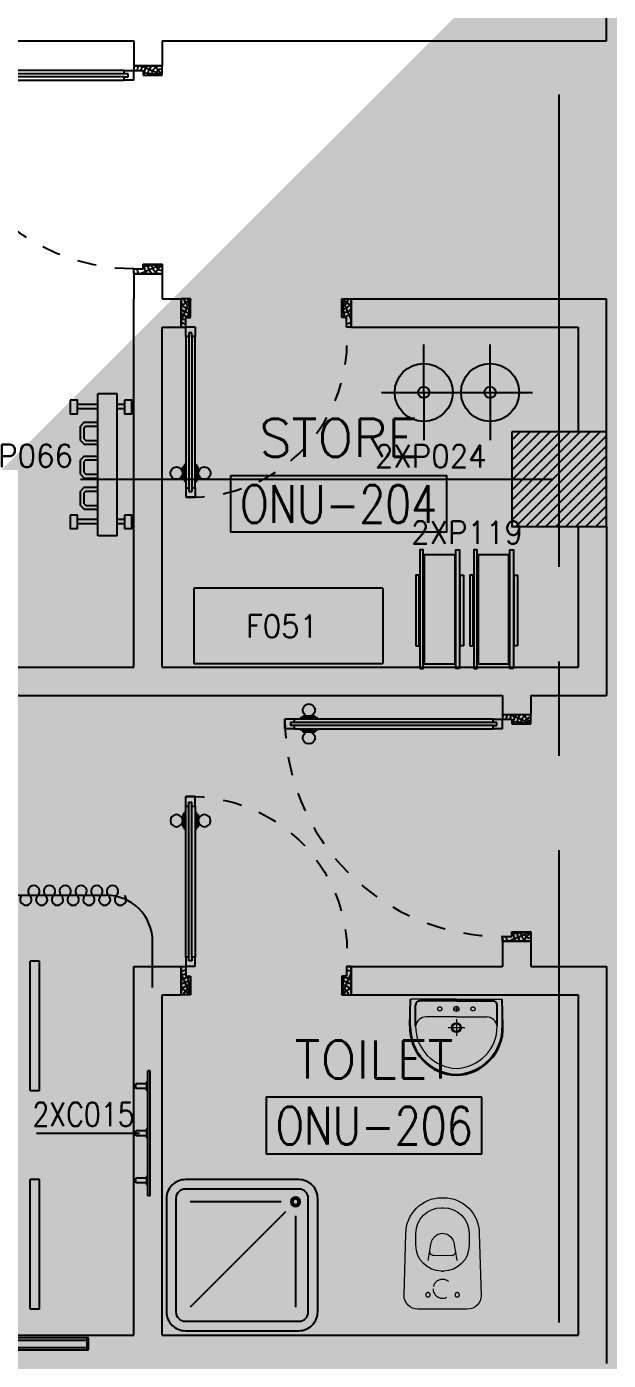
# Model space of a CAD drawing. Extents: x 88852.7 to 88945.7, y 39921.6 to 40001.1.
# Drawn here: x 88865.15 to 88868.23, y 39945.42 to 39952.47 of the extents above; entities that cross this region are included whole.
import ezdxf
from ezdxf.enums import TextEntityAlignment as Align

# ---------------------------------------------------------------- set-up
doc = ezdxf.new("R2010")
doc.units = 0
doc.header["$MEASUREMENT"] = 0
for name, pattern in [('CENTERX2', [4, 2.5, -0.5, 0.5, -0.5]), ('DASHED', [0.75, 0.5, -0.25]), ('HIDDEN', [0.375, 0.25, -0.125]), ('HIDDEN2', [0.1875, 0.125, -0.0625])]:
    doc.linetypes.add(name, pattern=pattern)
doc.layers.get('0').update_dxf_attribs({"linetype": 'CONTINUOUS'})
for name, color, linetype in [('A-TEXT', 7, 'CONTINUOUS'), ('AXES', 11, 'CENTERX2'), ('COL', 2, 'CONTINUOUS'), ('DOOR', 7, 'CONTINUOUS'), ('FIX', 3, 'CONTINUOUS'), ('HAT', 8, 'CONTINUOUS'), ('MEDICAL', 4, 'CONTINUOUS'), ('NON-MEDICAL', 4, 'CONTINUOUS'), ('RM-BOX', 4, 'CONTINUOUS'), ('RM-NAME', 2, 'CONTINUOUS'), ('RM-NO', 2, 'CONTINUOUS'), ('WALL', 4, 'CONTINUOUS')]:
    doc.layers.add(name, color=color, linetype=linetype)
doc.styles.add('ROMANS', font='ROMANS.shx', dxfattribs={"width": 0.6})
doc.dimstyles.new('DIM-OUT', dxfattribs={"dimscale": 0, "dimtxt": 0.24, "dimasz": 0.08, "dimexe": 0.02, "dimexo": 0.02, "dimgap": 0.05, "dimtad": 1, "dimdec": 0, "dimlfac": 1000, "dimzin": 0, "dimdsep": 46, "dimtxsty": 'ROMANS', "dimblk1": 'ARCHTICK', "dimblk2": 'ARCHTICK', "dimsah": 1, "dimcen": 0.01, "dimdle": 0.08, "dimclrd": 4, "dimclre": 4, "dimclrt": 2, "dimadec": 0, "dimazin": 0, "dimtp": 2, "dimtm": 2, "dimtfac": 0.114286, "dimtdec": 0, "dimtix": 1, "dimtmove": 2, "dimatfit": 3, "dimldrblk": 'ARCHTICK', "dimfxl": 0, "dimtolj": 1, "dimtzin": 0, "dimarcsym": 0})

# ---------------------------------------------------------------- blocks, each defined once
blk = doc.blocks.new('DOOR-110')
at = {"layer": 'DOOR', "color": 0, "linetype": 'ByBlock'}
for p, q in [((0, 1050), (0, 1100)), ((150, 1100), (0, 1100)), ((100, 1075), (100, 1050)), ((150, 1075), (100, 1075)), ((150, 1100), (150, 1075)), ((150, 1025), (150, 1075)), ((200, 1075), (150, 1075)), ((200, 1058), (200, 1075)), ((1027.6, 1075), (1027.6, 1082.2)), ((1027.6, 1082.2), (1117.6, 1082.2)), ((1040.2, 1082.2), (1040.2, 1091.2)), ((1105, 1091.2), (1040.2, 1091.2)), ((1105, 1082.2), (1040.2, 1082.2)), ((1105, 1082.2), (1105, 1091.2)), ((1117.6, 1075), (1117.6, 1082.2)), ((1150, 1075), (1150, 1058)), ((1150, 1075), (1200, 1075)), ((1200, 1075), (1200, 1025)), ((1200, 1025), (1200, 1075)), ((100, 1050), (0, 1050)), ((150, 1025), (200, 1025)), ((180, 1042), (180, 1058)), ((180, 1058), (200, 1058)), ((200, 1042), (180, 1042)), ((200, 1025), (200, 1042)), ((1027.6, 1025), (1027.6, 1017.8)), ((1027.6, 1017.8), (1117.6, 1017.8)), ((1040.2, 1017.8), (1040.2, 1008.8)), ((1105, 1017.8), (1040.2, 1017.8)), ((1105, 1008.8), (1040.2, 1008.8)), ((1105, 1017.8), (1105, 1008.8)), ((1117.6, 1025), (1117.6, 1017.8)), ((1150, 1058), (1170, 1058)), ((1150, 1042), (1150, 1025)), ((1150, 1042), (1170, 1042)), ((1150, 1025), (1200, 1025)), ((1170, 1058), (1170, 1042)), ((100, 50), (0, 50)), ((0, 50), (0, 0)), ((0, 0), (150, 0)), ((150, 0), (0, 0)), ((100, 25), (100, 50)), ((150, 25), (100, 25)), ((150, 0), (150, 25))]:
    blk.add_line(p, q, dxfattribs=at)
at = {"layer": 'DOOR', "linetype": 'ByBlock'}
for p, q in [((0, 1100), (150, 1100)), ((200, 1075), (1150, 1075)), ((200, 1058), (1150, 1058)), ((200, 1042), (1150, 1042)), ((1150, 1025), (200, 1025))]:
    blk.add_line(p, q, dxfattribs=at)
at = {"layer": 'DOOR', "color": 9, "linetype": 'ByBlock'}
for p, q in [((0, 1050), (40.1, 1100)), ((0, 1050), (113.7, 1100)), ((0, 1050), (100, 1063.4)), ((0, 50), (40.1, 0)), ((0, 50), (113.7, 0)), ((0, 50), (100, 36.6))]:
    blk.add_line(p, q, dxfattribs=at)
at = {"layer": 'DOOR', "color": 0, "linetype": 'ByBlock'}
for centre in [(1072.6, 1123.5), (1072.6, 976.5)]:
    blk.add_circle(centre, 32.4, dxfattribs=at)
at = {"layer": 'DOOR', "color": 9, "linetype": 'ByBlock'}
for centre, radius, start, end in [((0, 1050), 34.4, 0, 90), ((0, 1050), 14.4, 0, 90), ((0, 1050), 54.4, 0, 66.79262), ((0, 1050), 74.4, 0, 42.22357), ((0, 1050), 94.4, 0, 31.98181), ((0, 1050), 114.4, 12.62257, 25.91616), ((0, 1050), 134.4, 10.71998, 21.84015), ((0, 1050), 154.4, 13.71423, 18.89471), ((0, 50), 14.4, 270, 0), ((0, 50), 34.4, 270, 0), ((0, 50), 54.4, 293.20738, 0), ((0, 50), 74.4, 317.77643, 0), ((0, 50), 94.4, 328.01819, 0), ((0, 50), 134.4, 338.15985, 349.28002), ((0, 50), 154.4, 341.10529, 346.28577)]:
    blk.add_arc(centre, radius, start, end, dxfattribs=at)
at = {"layer": 'DOOR', "linetype": 'HIDDEN', "ltscale": 0.5}
blk.add_arc((150, 1075), 1050, 270, 0, dxfattribs=at)
at = {"layer": 'WALL', "linetype": 'ByBlock'}
for p, q in [((0, 1100), (150, 1100)), ((0, 0), (150, 0))]:
    blk.add_line(p, q, dxfattribs=at)
blk = doc.blocks.new('DOOR90')
at = {"layer": 'DOOR', "linetype": 'ByBlock'}
for p, q in [((0, 0), (-150, 0)), ((-200, -25), (-1000, -25)), ((-200, -42), (-1000, -42)), ((-200, -58), (-1000, -58)), ((-1000, -75), (-200, -75))]:
    blk.add_line(p, q, dxfattribs=at)
at = {"layer": 'DOOR', "color": 0, "linetype": 'ByBlock'}
for p, q in [((-150, 0), (-150, -25)), ((-150, 0), (0, 0)), ((0, -50), (0, 0)), ((-1050, -25), (-1050, -75)), ((-1050, -75), (-1050, -25)), ((-1000, -25), (-1050, -25)), ((-1020, -42), (-1020, -58)), ((-1000, -42), (-1020, -42)), ((-1000, -58), (-1020, -58)), ((-1000, -25), (-1000, -42)), ((-1000, -58), (-1000, -75)), ((-967.6, -25), (-967.6, -17.8)), ((-877.6, -17.8), (-967.6, -17.8)), ((-955, -17.8), (-955, -8.8)), ((-955, -8.8), (-890.2, -8.8)), ((-955, -17.8), (-890.2, -17.8)), ((-890.2, -17.8), (-890.2, -8.8)), ((-877.6, -25), (-877.6, -17.8)), ((-200, -42), (-200, -25)), ((-200, -25), (-150, -25)), ((-180, -42), (-200, -42)), ((-200, -75), (-200, -58)), ((-200, -58), (-180, -58)), ((-180, -58), (-180, -42)), ((-150, -75), (-150, -25)), ((-150, -25), (-100, -25)), ((-100, -25), (-100, -50)), ((-100, -50), (0, -50)), ((-1000, -75), (-1050, -75)), ((-967.6, -75), (-967.6, -82.2)), ((-877.6, -82.2), (-967.6, -82.2)), ((-955, -82.2), (-955, -91.2)), ((-955, -82.2), (-890.2, -82.2)), ((-955, -91.2), (-890.2, -91.2)), ((-890.2, -82.2), (-890.2, -91.2)), ((-877.6, -75), (-877.6, -82.2)), ((-150, -75), (-200, -75)), ((-150, -900), (-150, -875)), ((-150, -875), (-100, -875)), ((0, -900), (-150, -900)), ((-150, -900), (0, -900)), ((-100, -850), (0, -850)), ((-100, -875), (-100, -850)), ((0, -850), (0, -900))]:
    blk.add_line(p, q, dxfattribs=at)
at = {"layer": 'DOOR', "color": 9, "linetype": 'ByBlock'}
for p, q in [((0, -50), (-113.7, 0)), ((0, -50), (-40.1, 0)), ((0, -50), (-100, -36.6)), ((0, -850), (-113.7, -900)), ((0, -850), (-100, -863.4)), ((0, -850), (-40.1, -900))]:
    blk.add_line(p, q, dxfattribs=at)
at = {"layer": 'DOOR', "color": 0, "linetype": 'ByBlock'}
for centre in [(-922.6, 23.5), (-922.6, -123.5)]:
    blk.add_circle(centre, 32.4, dxfattribs=at)
at = {"layer": 'DOOR', "color": 9, "linetype": 'ByBlock'}
for centre, radius, start, end in [((0, -50), 74.4, 137.77643, 180), ((0, -50), 54.4, 113.20738, 180), ((0, -50), 154.4, 161.10529, 166.28577), ((0, -50), 134.4, 158.15985, 169.28002), ((0, -50), 114.4, 154.08384, 167.37743), ((0, -50), 94.4, 148.01819, 180), ((0, -50), 34.4, 90, 180), ((0, -50), 14.4, 90, 180), ((0, -850), 154.4, 193.71423, 198.89471), ((0, -850), 134.4, 190.71998, 201.84015), ((0, -850), 94.4, 180, 211.98181), ((0, -850), 74.4, 180, 222.22357), ((0, -850), 54.4, 180, 246.79262), ((0, -850), 34.4, 180, 270), ((0, -850), 14.4, 180, 270)]:
    blk.add_arc(centre, radius, start, end, dxfattribs=at)
at = {"layer": 'DOOR', "linetype": 'HIDDEN', "ltscale": 0.5}
blk.add_arc((-222.2, -50), 828.2, 178.27012, 275.00304, dxfattribs=at)
blk = doc.blocks.new('DOOR100')
at = {"layer": 'DOOR', "color": 0, "linetype": 'ByBlock'}
for p, q in [((-76.1, 1251.1), (-76.1, 1301.1)), ((-76.1, 1301.1), (-26.1, 1301.1)), ((-26.1, 1301.1), (-76.1, 1301.1)), ((-59.1, 1251.1), (-59.1, 1271.1)), ((-43.1, 1271.1), (-59.1, 1271.1)), ((-43.1, 1251.1), (-43.1, 1271.1)), ((-26.1, 1251.1), (-26.1, 1301.1)), ((-92.3, 1206.1), (-92.3, 1141.3)), ((-83.3, 1206.1), (-92.3, 1206.1)), ((-83.3, 1128.7), (-83.3, 1218.7)), ((-76.1, 1218.7), (-83.3, 1218.7)), ((-83.3, 1206.1), (-83.3, 1141.3)), ((-59.1, 1251.1), (-76.1, 1251.1)), ((-26.1, 1251.1), (-43.1, 1251.1)), ((-26.1, 1218.7), (-18.9, 1218.7)), ((-18.9, 1128.7), (-18.9, 1218.7)), ((-18.9, 1206.1), (-18.9, 1141.3)), ((-18.9, 1206.1), (-9.9, 1206.1)), ((-9.9, 1206.1), (-9.9, 1141.3)), ((-83.3, 1141.3), (-92.3, 1141.3)), ((-18.9, 1141.3), (-9.9, 1141.3)), ((-76.1, 1128.7), (-83.3, 1128.7)), ((-26.1, 1128.7), (-18.9, 1128.7)), ((-1201.1, 0), (-1201.1, 150)), ((-1201.1, 150), (-1176.1, 150)), ((-1201.1, 150), (-1201.1, 0)), ((-1176.1, 150), (-1176.1, 100)), ((-76.1, 200), (-59.1, 200)), ((-76.1, 150), (-76.1, 200)), ((-76.1, 150), (-26.1, 150)), ((-59.1, 200), (-59.1, 180)), ((-59.1, 180), (-43.1, 180)), ((-43.1, 200), (-26.1, 200)), ((-43.1, 180), (-43.1, 200)), ((-26.1, 200), (-26.1, 150)), ((-1.1, 150), (-26.1, 150)), ((-26.1, 150), (-26.1, 100)), ((-1.1, 150), (-1.1, 0)), ((-1176.1, 100), (-1151.1, 100)), ((-1151.1, 100), (-1151.1, 0)), ((-51.1, 100), (-51.1, 0)), ((-26.1, 100), (-51.1, 100)), ((-1151.1, 0), (-1201.1, 0)), ((-51.1, 0), (-1.1, 0))]:
    blk.add_line(p, q, dxfattribs=at)
at = {"layer": 'DOOR', "linetype": 'ByBlock'}
for p, q in [((-76.1, 1251.1), (-76.1, 200)), ((-59.1, 200), (-59.1, 1251.1)), ((-43.1, 200), (-43.1, 1251.1)), ((-26.1, 200), (-26.1, 1251.1))]:
    blk.add_line(p, q, dxfattribs=at)
at = {"layer": 'DOOR', "color": 9, "linetype": 'ByBlock'}
for p, q in [((-1151.1, 0), (-1201.1, 113.7)), ((-1151.1, 0), (-1164.4, 100)), ((-51.1, 0), (-1.1, 113.7)), ((-51.1, 0), (-37.7, 100)), ((-1151.1, 0), (-1201.1, 40.1)), ((-51.1, 0), (-1.1, 40.1))]:
    blk.add_line(p, q, dxfattribs=at)
at = {"layer": 'DOOR', "color": 0, "linetype": 'ByBlock'}
for centre in [(-124.6, 1173.7), (22.5, 1173.7)]:
    blk.add_circle(centre, 32.4, dxfattribs=at)
at = {"layer": 'DOOR', "linetype": 'HIDDEN', "ltscale": 0.5}
blk.add_arc((-26.8, 151.9), 1149.2, 89.96096, 180.09315, dxfattribs=at)
at = {"layer": 'DOOR', "color": 9, "linetype": 'ByBlock'}
for centre, radius, start, end in [((-1151.1, 0), 154.4, 103.71423, 108.89471), ((-51.1, 0), 154.4, 71.10529, 76.28577), ((-1151.1, 0), 134.4, 100.71998, 111.84015), ((-1151.1, 0), 94.4, 90, 121.98181), ((-1151.1, 0), 74.4, 90, 132.22357), ((-51.1, 0), 94.4, 58.01819, 90), ((-51.1, 0), 74.4, 47.77643, 90), ((-51.1, 0), 134.4, 68.15985, 79.28002), ((-51.1, 0), 114.4, 64.08384, 77.37743), ((-1151.1, 0), 54.4, 90, 156.79262), ((-1151.1, 0), 34.4, 90, 180), ((-1151.1, 0), 14.4, 90, 180), ((-51.1, 0), 54.4, 23.20738, 90), ((-51.1, 0), 34.4, 0, 90), ((-51.1, 0), 14.4, 0, 90)]:
    blk.add_arc(centre, radius, start, end, dxfattribs=at)
blk = doc.blocks.new('LAV1')
at = {"layer": 'FIX', "linetype": 'DASHED', "lineweight": 20, "ltscale": 0.05}
for p, q in [((-0.5, 170), (-0.5, 270)), ((-0.5, 170), (-0.5, 270)), ((49.5, 220), (-50.5, 220))]:
    blk.add_line(p, q, dxfattribs=at)
at = {"layer": 'FIX', "linetype": 'ByBlock', "ltscale": 0.3}
for p, q in [((-280, 210), (-275, 50)), ((-245, 210), (-245, 85)), ((245, 210), (245, 85)), ((280, 210), (275, 50)), ((0, 60), (-220.2, 60)), ((0, 60), (220.2, 60))]:
    blk.add_line(p, q, dxfattribs=at)
at = {"layer": 'FIX', "linetype": 'Continuous', "lineweight": 20}
for p, q in [((-275, 210), (-275, 50)), ((275, 210), (275, 50)), ((0, 155), (-181.4, 155)), ((0, 155), (181.4, 155)), ((0, 50), (-275, 50)), ((0, 50), (-252.5, 50)), ((0, 50), (275, 50)), ((0, 50), (252.5, 50))]:
    blk.add_line(p, q, dxfattribs=at)
at = {"layer": 'FIX', "lineweight": 20}
for p, q in [((15.6, 107.5), (-15.5, 107.5)), ((0, 92), (0, 123))]:
    blk.add_line(p, q, dxfattribs=at)
for centre, radius in [((-0.5, 220), 29.5), ((-0.5, 220), 22.5), ((0, 107.5), 15.5)]:
    blk.add_circle(centre, radius, dxfattribs=at)
at = {"layer": 'FIX', "linetype": 'HIDDEN', "lineweight": 20, "ltscale": 0.05}
for centre in [(-100, 107.5), (100, 107.5)]:
    blk.add_circle(centre, 12.4, dxfattribs=at)
at = {"layer": 'FIX', "linetype": 'ByBlock', "ltscale": 0.3}
for centre, radius, start, end in [((6.9, 220), 287, 91.37765, 182.00641), ((-6.9, 220), 287, 357.99359, 88.62235), ((-220.1, 84.9), 24.9, 179.70214, 269.94861), ((220.1, 84.9), 24.9, 270.05139, 0.29786)]:
    blk.add_arc(centre, radius, start, end, dxfattribs=at)
at = {"layer": 'FIX', "linetype": 'Continuous', "lineweight": 20}
for centre, radius, start, end in [((8.4, 216.7), 283.4, 91.6988, 181.35097), ((-8.4, 216.7), 283.4, 358.64903, 88.3012), ((7.6, 212.5), 252.7, 91.73281, 180.48842), ((-7.6, 212.5), 252.7, 359.51158, 88.26719), ((-179.2, 221.8), 66.9, 190.20056, 268.07863), ((179.2, 221.8), 66.9, 271.92137, 349.79944)]:
    blk.add_arc(centre, radius, start, end, dxfattribs=at)
blk = doc.blocks.new('SHR1')
at = {"layer": 'FIX'}
for p, q in [((-195.7, 195.7), (-700, 700)), ((-142.7, 217.7), (-142.7, 700)), ((-217.7, 142.7), (-700, 142.7))]:
    blk.add_line(p, q, dxfattribs=at)
for points in [[(-825, 125), (-825, 725, -0.414214), (-725, 825), (-125, 825, -0.414214), (-25, 725), (-25, 125, -0.414214), (-125, 25), (-725, 25, -0.414214)], [(-775, 125), (-775, 725, -0.414214), (-725, 775), (-125, 775, -0.414214), (-75, 725), (-75, 125, -0.414214), (-125, 75), (-725, 75, -0.414214)]]:
    blk.add_lwpolyline(points, format="xyb", close=True, dxfattribs=at)
for radius in [25, 15]:
    blk.add_circle((-142.7, 142.7), radius, dxfattribs=at)
blk = doc.blocks.new('RM1')
at = {"layer": 'RM-BOX'}
blk.add_lwpolyline([(569.9, -200), (-569.9, -200), (-569.9, -500), (569.9, -500)], close=True, dxfattribs=at)
at = {"layer": 'RM-NAME', "style": 'ROMANS'}
for tag, p in [('ROOMNAME1', (0, 323.8)), ('ROOMNAME2', (0, 0))]:
    blk.add_attdef(tag, text='', height=200, dxfattribs=at).set_placement(p, align=Align.MIDDLE)
at = {"layer": 'RM-NO', "style": 'ROMANS', "width": 0.8}
blk.add_attdef('ROOMNO', text='', height=200, dxfattribs=at).set_placement((0, -350), align=Align.MIDDLE)
blk = doc.blocks.new('WC1')
at = {"layer": 'FIX', "lineweight": 20}
for p, q in [((-210, 203.8), (-538, 193.8)), ((-475, 140.8), (-538, 140.8)), ((-394.8, 75.7), (-490.4, 60.1)), ((-137, 0), (-137, 130.8)), ((-727, 4.8), (-727, -4.8)), ((-674, 4.8), (-674, -4.8)), ((-533.7, 24.2), (-539.5, 0)), ((-539.5, 0), (-533.7, -24.2)), ((-339, 4.8), (-339, -4.8)), ((-137, -130.8), (-137, 0)), ((-490.4, -60.1), (-394.8, -75.7)), ((-538, -140.8), (-475, -140.8)), ((-538, -193.8), (-210, -203.8)), ((-213.2, -203.8), (-210, -203.8))]:
    blk.add_line(p, q, dxfattribs=at)
at = {"layer": 'FIX', "linetype": 'Continuous', "lineweight": 20}
blk.add_line((-420.1, -47.3), (-420.4, 44.6), dxfattribs=at)
at = {"layer": 'FIX', "linetype": 'HIDDEN', "lineweight": 20, "ltscale": 0.05}
for centre in [(-213.2, 77.5), (-213.2, -77.5)]:
    blk.add_circle(centre, 11.6, dxfattribs=at)
at = {"layer": 'FIX', "linetype": 'HIDDEN2', "lineweight": 20, "ltscale": 0.3}
blk.add_circle((-245, 0), 49.8, dxfattribs=at)
at = {"layer": 'FIX', "lineweight": 20}
for centre, radius, start, end in [((-538, 4.8), 189, 90, 180), ((-210, 130.8), 73, 360, 90), ((-538, 4.8), 136, 90, 180), ((-475, 4.8), 136, 360, 90), ((-473, -6.9), 68.2, 128.92417, 152.84682), ((-464.4, -17.6), 82, 108.49595, 128.92417), ((-538, -4.8), 189, 180, 270), ((-538, -4.8), 136, 180, 270), ((-473, 6.9), 68.2, 207.15318, 231.07583), ((-464.4, 17.6), 82, 231.07583, 251.50405), ((-475, -4.8), 136, 270, 0), ((-210, -130.8), 73, 270, 0)]:
    blk.add_arc(centre, radius, start, end, dxfattribs=at)
at = {"layer": 'FIX', "linetype": 'Continuous', "lineweight": 20}
for centre, start, end in [((-442.7, 45.5), 357.66621, 91.61215), ((-442.4, -45.6), 268.38785, 2.33379)]:
    blk.add_arc(centre, 22.3, start, end, dxfattribs=at)
blk = doc.blocks.new('COL50')
at = {"layer": 'COL'}
blk.add_lwpolyline([(-250, 250), (-250, -250), (250, -250), (250, 250)], close=True, dxfattribs=at)
blk = doc.blocks.new('*X546')
at = {"color": 0}
for p, q in [((73379.2, 139882.6), (73846.3, 140349.7)), ((73379.2, 139935.6), (73793.3, 140349.7)), ((73379.2, 139988.7), (73740.3, 140349.7)), ((73379.2, 140041.7), (73687.2, 140349.7)), ((73379.2, 140094.7), (73634.2, 140349.7)), ((73379.2, 140147.8), (73581.2, 140349.7)), ((73379.2, 140200.8), (73528.1, 140349.7)), ((73379.2, 140253.8), (73475.1, 140349.7)), ((73379.2, 140306.9), (73422.1, 140349.7)), ((73399.4, 139849.7), (73879.2, 140329.6)), ((73452.4, 139849.7), (73879.2, 140276.5)), ((73505.4, 139849.7), (73879.2, 140223.5)), ((73558.5, 139849.7), (73879.2, 140170.5)), ((73611.5, 139849.7), (73879.2, 140117.4)), ((73664.5, 139849.7), (73879.2, 140064.4)), ((73717.6, 139849.7), (73879.2, 140011.4)), ((73770.6, 139849.7), (73879.2, 139958.4)), ((73823.6, 139849.7), (73879.2, 139905.3)), ((73876.7, 139849.7), (73879.2, 139852.3))]:
    blk.add_line(p, q, dxfattribs=at)

msp = doc.modelspace()

# ---------------------------------------------------------------- linework, layer by layer
at = {"layer": 'AXES'}
for p, q in [((88867.9703, 39921.6153), (88867.9703, 40000.4279)), ((88853.4386, 39950.0796), (88876.9703, 39950.0796))]:
    msp.add_line(p, q, dxfattribs=at)
at = {"layer": 'MEDICAL'}
for p, q in [((88867.2539, 39950.5387), (88867.2539, 39950.7922)), ((88867.6046, 39950.5387), (88867.6046, 39950.7922)), ((88865.6319, 39950.5318), (88865.5305, 39950.5318)), ((88865.5305, 39949.7798), (88865.5305, 39950.5318)), ((88865.6319, 39949.7798), (88865.6319, 39950.5318)), ((88867.0301, 39950.5387), (88867.2539, 39950.5387)), ((88867.2539, 39950.5387), (88867.2539, 39950.2853)), ((88867.2539, 39950.5387), (88867.4776, 39950.5387)), ((88867.3809, 39950.5387), (88867.6046, 39950.5387)), ((88867.6046, 39950.5387), (88867.6046, 39950.2853)), ((88867.6046, 39950.5387), (88867.8284, 39950.5387)), ((88865.5305, 39950.4751), (88865.4236, 39950.4751)), ((88865.5305, 39950.4522), (88865.4236, 39950.4522)), ((88865.6718, 39950.4751), (88865.6319, 39950.4751)), ((88865.6718, 39950.4522), (88865.6319, 39950.4522)), ((88865.4584, 39950.3806), (88865.4384, 39950.3606)), ((88865.4384, 39950.2847), (88865.4384, 39950.3606)), ((88865.4584, 39950.3806), (88865.532, 39950.3806)), ((88865.4667, 39950.3606), (88865.4584, 39950.3524)), ((88865.4584, 39950.2929), (88865.4584, 39950.3524)), ((88865.4667, 39950.3606), (88865.532, 39950.3606)), ((88865.4384, 39950.2847), (88865.4584, 39950.2647)), ((88865.4584, 39950.2929), (88865.4667, 39950.2847)), ((88865.4667, 39950.2847), (88865.532, 39950.2847)), ((88865.4584, 39950.2647), (88865.532, 39950.2647)), ((88865.4584, 39950.2018), (88865.4384, 39950.1818)), ((88865.4384, 39950.1058), (88865.4384, 39950.1818)), ((88865.4584, 39950.2018), (88865.532, 39950.2018)), ((88865.4667, 39950.1818), (88865.4584, 39950.1735)), ((88865.4584, 39950.1141), (88865.4584, 39950.1735)), ((88865.4667, 39950.1818), (88865.532, 39950.1818)), ((88865.4384, 39950.1058), (88865.4584, 39950.0858)), ((88865.4584, 39950.1141), (88865.4667, 39950.1058)), ((88865.4584, 39950.0858), (88865.532, 39950.0858)), ((88865.4667, 39950.1058), (88865.532, 39950.1058)), ((88865.4584, 39950.0369), (88865.4384, 39950.0169)), ((88865.4384, 39949.9409), (88865.4384, 39950.0169)), ((88865.4584, 39950.0369), (88865.532, 39950.0369)), ((88865.4667, 39950.0169), (88865.4584, 39950.0086)), ((88865.4584, 39949.9492), (88865.4584, 39950.0086)), ((88865.4667, 39950.0169), (88865.532, 39950.0169)), ((88865.4384, 39949.9409), (88865.4584, 39949.9209)), ((88865.4584, 39949.9492), (88865.4667, 39949.9409)), ((88865.4667, 39949.9409), (88865.532, 39949.9409)), ((88865.5305, 39949.8654), (88865.4236, 39949.8654)), ((88865.4584, 39949.9209), (88865.532, 39949.9209)), ((88865.6718, 39949.8654), (88865.6319, 39949.8654)), ((88865.5305, 39949.8425), (88865.4236, 39949.8425)), ((88865.6718, 39949.8425), (88865.6319, 39949.8425)), ((88865.6319, 39949.7798), (88865.5305, 39949.7798)), ((88867.4191, 39949.6793), (88867.2566, 39949.6793)), ((88867.2566, 39949.6793), (88867.2566, 39949.1018)), ((88867.4191, 39949.1018), (88867.4191, 39949.6793)), ((88867.7044, 39949.6793), (88867.5419, 39949.6793)), ((88867.5419, 39949.6793), (88867.5419, 39949.1018)), ((88867.7044, 39949.1018), (88867.7044, 39949.6793)), ((88867.2566, 39949.1018), (88867.4191, 39949.1018)), ((88867.5419, 39949.1018), (88867.7044, 39949.1018)), ((88863.706, 39947.8772), (88865.5742, 39947.8772)), ((88865.8203, 39947.3896), (88865.8203, 39947.6311)), ((88865.1721, 39946.8424), (88865.1721, 39947.5281)), ((88865.2213, 39947.5281), (88865.1721, 39947.5281)), ((88865.2213, 39946.8424), (88865.2213, 39947.5281)), ((88865.2213, 39946.8424), (88865.1721, 39946.8424)), ((88865.1721, 39945.6866), (88865.1721, 39946.3723)), ((88865.2213, 39946.3723), (88865.1721, 39946.3723)), ((88865.2213, 39945.6866), (88865.2213, 39946.3723)), ((88865.2213, 39945.6866), (88865.1721, 39945.6866)), ((88865.481, 39945.5354), (88863.6807, 39945.5354)), ((88865.4749, 39945.5208), (88863.6868, 39945.5208)), ((88863.6868, 39945.4839), (88865.4749, 39945.4839)), ((88865.4749, 39945.4723), (88865.4749, 39945.5354)), ((88865.481, 39945.4723), (88865.481, 39945.5354)), ((88863.6807, 39945.4723), (88865.481, 39945.4723))]:
    msp.add_line(p, q, dxfattribs=at)
for points in [[(88865.3845, 39950.4979), (88865.3845, 39950.4262), (88865.4236, 39950.4262), (88865.4236, 39950.4979)], [(88865.6718, 39950.4979), (88865.6718, 39950.4262), (88865.7109, 39950.4262), (88865.7109, 39950.4979)], [(88865.3845, 39949.8898), (88865.3845, 39949.8181), (88865.4236, 39949.8181), (88865.4236, 39949.8898)], [(88865.6718, 39949.8898), (88865.6718, 39949.8181), (88865.7109, 39949.8181), (88865.7109, 39949.8898)], [(88867.2334, 39949.0782), (88867.2514, 39949.0782), (88867.2514, 39949.7063), (88867.2334, 39949.7063)], [(88867.4423, 39949.0782), (88867.4243, 39949.0782), (88867.4243, 39949.7063), (88867.4423, 39949.7063)], [(88867.5187, 39949.0782), (88867.5367, 39949.0782), (88867.5367, 39949.7063), (88867.5187, 39949.7063)], [(88867.7277, 39949.0782), (88867.7096, 39949.0782), (88867.7096, 39949.7063), (88867.7277, 39949.7063)], [(88867.2118, 39949.197), (88867.2298, 39949.197), (88867.2298, 39949.5713), (88867.2118, 39949.5713)], [(88867.464, 39949.197), (88867.4459, 39949.197), (88867.4459, 39949.5713), (88867.464, 39949.5713)], [(88867.4971, 39949.197), (88867.5151, 39949.197), (88867.5151, 39949.5713), (88867.4971, 39949.5713)], [(88867.7493, 39949.197), (88867.7313, 39949.197), (88867.7313, 39949.5713), (88867.7493, 39949.5713)]]:
    msp.add_lwpolyline(points, close=True, dxfattribs=at)
for centre, radius in [((88867.2539, 39950.5387), 0.1535), ((88867.6046, 39950.5387), 0.1535), ((88867.2539, 39950.5387), 0.0298), ((88867.6046, 39950.5387), 0.0298)]:
    msp.add_circle(centre, radius, dxfattribs=at)
at = {"layer": 'MEDICAL', "color": 15}
for centre, start, end in [((88865.1917, 39947.8983), 313.56836, 226.43164), ((88865.275, 39947.8983), 313.56836, 226.43164), ((88865.3583, 39947.8983), 313.56836, 226.43164), ((88865.4416, 39947.8983), 313.56836, 226.43164), ((88865.5249, 39947.8983), 313.56836, 226.43164), ((88865.6083, 39947.8983), 313.56836, 226.43164), ((88865.15, 39947.8545), 133.56836, 46.43164), ((88865.2334, 39947.8545), 133.56836, 46.43164), ((88865.3167, 39947.8545), 133.56836, 46.43164), ((88865.4, 39947.8545), 133.56836, 46.43164), ((88865.4833, 39947.8545), 133.56836, 46.43164), ((88865.5666, 39947.8545), 133.56836, 46.43164), ((88865.6499, 39947.8545), 133.56836, 46.43164)]:
    msp.add_arc(centre, 0.0302, start, end, dxfattribs=at)
at = {"layer": 'MEDICAL'}
msp.add_arc((88865.5742, 39947.6311), 0.2461, 0, 90, dxfattribs=at)
at = {"layer": 'NON-MEDICAL'}
for p, q in [((88867.0375, 39949.5036), (88866.0375, 39949.5036)), ((88866.0375, 39949.5036), (88866.0375, 39949.1036)), ((88867.0375, 39949.5036), (88867.0375, 39949.1036)), ((88866.0375, 39949.1036), (88867.0375, 39949.1036)), ((88865.7901, 39946.8423), (88865.7901, 39946.8923)), ((88865.7951, 39946.8923), (88865.7901, 39946.8923)), ((88865.8078, 39946.9475), (88865.7951, 39946.9475)), ((88865.7951, 39946.2871), (88865.7951, 39946.9475)), ((88865.8078, 39946.2871), (88865.8078, 39946.9475)), ((88865.7316, 39946.8546), (88865.7316, 39946.88)), ((88865.7901, 39946.88), (88865.7316, 39946.88)), ((88865.7901, 39946.8546), (88865.7316, 39946.8546)), ((88865.7951, 39946.8423), (88865.7901, 39946.8423)), ((88865.7316, 39946.6046), (88865.7316, 39946.63)), ((88865.7901, 39946.63), (88865.7316, 39946.63)), ((88865.7951, 39946.6423), (88865.7901, 39946.6423)), ((88865.7901, 39946.5923), (88865.7901, 39946.6423)), ((88865.7901, 39946.6046), (88865.7316, 39946.6046)), ((88865.7951, 39946.5923), (88865.7901, 39946.5923)), ((88865.7901, 39946.38), (88865.7316, 39946.38)), ((88865.7316, 39946.3546), (88865.7316, 39946.38)), ((88865.7901, 39946.3546), (88865.7316, 39946.3546)), ((88865.7951, 39946.3923), (88865.7901, 39946.3923)), ((88865.7901, 39946.3423), (88865.7901, 39946.3923)), ((88865.7951, 39946.3423), (88865.7901, 39946.3423)), ((88865.8078, 39946.2871), (88865.7951, 39946.2871))]:
    msp.add_line(p, q, dxfattribs=at)
at = {"layer": 'WALL'}
for p, q in [((88868.2203, 39952.3996), (88868.2203, 39953.1196)), ((88860.9203, 39952.3996), (88865.7203, 39952.3996)), ((88865.8703, 39952.3996), (88868.2203, 39952.3996)), ((88865.7203, 39952.2671), (88865.8703, 39952.2671)), ((88865.7203, 39951.1671), (88865.8703, 39951.1671)), ((88865.8703, 39951.0346), (88865.9703, 39951.0346)), ((88865.9703, 39950.8846), (88865.9703, 39951.0346)), ((88866.8703, 39950.8846), (88866.8703, 39951.0346)), ((88866.8703, 39951.0346), (88868.2203, 39951.0346)), ((88868.2203, 39950.3296), (88868.2203, 39951.0346)), ((88865.8703, 39950.8846), (88865.9703, 39950.8846)), ((88866.8703, 39950.8846), (88868.0703, 39950.8846)), ((88868.0703, 39950.8846), (88868.0703, 39950.3296)), ((88868.0703, 39949.8296), (88868.0703, 39949.0846)), ((88868.2203, 39949.8296), (88868.2203, 39948.9346)), ((88861.0203, 39949.0846), (88865.7203, 39949.0846)), ((88865.8703, 39949.0846), (88868.0703, 39949.0846)), ((88861.0203, 39948.9346), (88867.6703, 39948.9346)), ((88867.8203, 39948.9346), (88868.2203, 39948.9346)), ((88867.6703, 39948.8341), (88867.8203, 39948.8341)), ((88867.6703, 39947.6341), (88867.8203, 39947.6341)), ((88865.7203, 39947.4996), (88865.9703, 39947.4996)), ((88866.8703, 39947.4996), (88867.6703, 39947.4996)), ((88867.8203, 39947.4996), (88868.2203, 39947.4996)), ((88868.2203, 39947.4996), (88868.2203, 39945.3996)), ((88865.8703, 39947.3496), (88865.9703, 39947.3496)), ((88866.8703, 39947.3496), (88868.0703, 39947.3496)), ((88868.0703, 39947.3496), (88868.0703, 39945.5496)), ((88861.0203, 39945.5496), (88865.7203, 39945.5496)), ((88865.8703, 39945.5496), (88868.0703, 39945.5496))]:
    msp.add_line(p, q, dxfattribs=at)
at = {"layer": 'WALL', "linetype": 'ByBlock'}
for p, q in [((88865.7203, 39952.3996), (88865.7203, 39952.2671)), ((88865.8703, 39952.3996), (88865.8703, 39952.2671)), ((88865.7203, 39951.1671), (88865.7203, 39951.0346)), ((88865.8703, 39951.1671), (88865.8703, 39951.0346)), ((88865.7203, 39949.0846), (88865.7203, 39951.0346)), ((88865.8703, 39949.0846), (88865.8703, 39950.8846)), ((88867.6703, 39948.9346), (88867.6703, 39948.8341)), ((88867.8203, 39948.9346), (88867.8203, 39948.8341)), ((88867.6703, 39947.6341), (88867.6703, 39947.4996)), ((88867.8203, 39947.6341), (88867.8203, 39947.4996)), ((88865.7203, 39945.5496), (88865.7203, 39947.4996)), ((88865.9703, 39947.3496), (88865.9703, 39947.4996)), ((88866.8703, 39947.3496), (88866.8703, 39947.4996)), ((88865.8703, 39945.5496), (88865.8703, 39947.3496))]:
    msp.add_line(p, q, dxfattribs=at)

# ---------------------------------------------------------------- block references
at = {"layer": 'COL', "xscale": 0.001000000003841706, "yscale": 0.000999999996565748, "zscale": 0.001}
msp.add_blockref('COL50', (88867.9703, 39950.0796), dxfattribs=at)
at = {"layer": 'DOOR', "color": 0, "linetype": 'Continuous', "xscale": -0.001000000003841706, "yscale": 0.000999999996565748, "zscale": 0.001}
msp.add_blockref('DOOR-110', (88865.8703, 39951.1671), dxfattribs=at)
at = {"layer": 'DOOR', "color": 0, "linetype": 'ByBlock', "yscale": 0.000999999996565748, "zscale": 0.001, "rotation": 90}
for name, p, xscale in [('DOOR90', (88865.9703, 39951.0346), 0.000999999996565748), ('DOOR100', (88867.8203, 39948.8351), 0.000999999996565748), ('DOOR90', (88865.9703, 39947.3496), -0.000999999996565748)]:
    msp.add_blockref(name, p, dxfattribs=dict(at, xscale=xscale))
at = {"layer": 'FIX'}
for name, p, xscale, yscale, zscale, rotation in [('LAV1', (88867.4263, 39947.3706), 0.0008800000068731606, 0.000879999999597203, 0.00087999999978, 180), ('SHR1', (88866.7183, 39946.3976), -0.001000000003841706, 0.000999999996565748, 0.001, 180), ('WC1', (88867.3533, 39945.5496), -0.000999999996565748, 0.000999999996565748, 0.001, 90)]:
    msp.add_blockref(name, p, dxfattribs=dict(at, xscale=xscale, yscale=yscale, zscale=zscale, rotation=rotation))
at = {"layer": 'HAT', "xscale": 0.001000000003841706, "yscale": 0.000999999996565748, "zscale": 0.001}
msp.add_blockref('*X546', (88794.341, 39809.9798), dxfattribs=at)
at = {"layer": 'RM-NO'}
ref = msp.add_blockref('RM1', (88866.8036, 39950.2983), dxfattribs=dict(at, xscale=-0.001000000003841706, yscale=0.000999999996565748, zscale=0.001))
ref.add_attrib('ROOMNO', 'ONU-204', dxfattribs={"height": 0.2, "style": 'ROMANS', "width": 0.8}).set_placement((88866.8036, 39949.9483), align=Align.MIDDLE)
ref.add_attrib('ROOMNAME2', 'STORE', dxfattribs={"layer": 'RM-NAME', "height": 0.2, "style": 'ROMANS'}).set_placement((88866.8036, 39950.2983), align=Align.MIDDLE)
at = {"layer": 'RM-NO', "xscale": 0.001000000003841706, "yscale": 0.000999999996565748, "zscale": 0.001}
msp.add_blockref('RM1', (88866.991, 39947.0081), dxfattribs=at).add_auto_attribs({'ROOMNO': 'ONU-206', 'ROOMNAME2': 'TOILET'})

# ---------------------------------------------------------------- texts
at = {"layer": 'A-TEXT', "color": 7, "ltscale": 400, "style": 'ROMANS'}
for s, height, width, p in [('P066', 0.12, 0.95, (88865.0035, 39950.1435)), ('2XP024', 0.12, 0.95, (88866.9955, 39950.1411)), ('2XP119', 0.12, 0.95, (88867.1871, 39949.7373)), ('F051', 0.12, 0.95, (88866.3143, 39949.2416)), ('2XC015', 0.125, 0.833974, (88865.1842, 39946.6554))]:
    msp.add_text(s, height=height, dxfattribs=dict(at, width=width)).set_placement(p)

# ---------------------------------------------------------------- leaders
at = {"layer": 'A-TEXT'}
msp.add_leader([(88865.7514, 39946.6165), (88865.2059, 39946.6165)], dimstyle='DIM-OUT', override={"dimscale": 1, "dimasz": 40}, dxfattribs=at)

doc.saveas('drawing.dxf')
